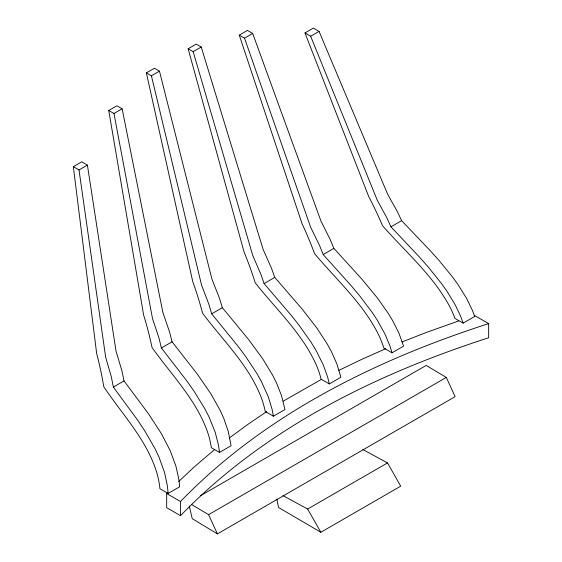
<?xml version="1.0" encoding="UTF-8"?>
<svg xmlns="http://www.w3.org/2000/svg" width="562" height="562" viewBox="0 0 562 562"><rect width="100%" height="100%" fill="white"/><g stroke="black" fill="none" stroke-linecap="round" stroke-linejoin="round"><path stroke-width="0.84" d="M474.827 315.633L488.659 323.621L488.659 337.776C375.184 374.299 264.217 429.045 180.507 515.691L166.675 507.704L166.675 493.541L167.806 492.382M180.507 515.691L180.507 501.529C264.217 414.889 375.184 360.144 488.659 323.621M178.737 481.444L194.965 466.305L214.642 449.53M229.275 438.009L247.983 424.296L266.627 411.665M283.297 401.12L321.253 379.462M146.373 72.884L154.424 68.241L159.468 71.149L211.937 279.11L219.426 298.113L222.355 307.674L248.615 339.574L262.742 358.844L272.689 375.283L276.455 382.827L281.548 395.704L284.955 409.536L273.413 416.203L265.222 411.468A61.37 36.797 62 0 0 261.492 398.135C249.107 365.426 223.149 340.734 202.587 313.231A245.868 147.399 62 0 0 192.738 281.527L146.373 72.884L151.41 75.8L201.554 285.103L208.846 304.218L211.677 313.835L237.726 345.869L245.327 355.999L257.038 373.744L261.506 381.738L268.222 396.632L272.071 409.241L273.413 416.203M188.144 48.775L196.194 44.124L201.238 47.032L263.156 249.535L271.425 268.095L274.769 277.41L301.927 308.805L316.638 327.723L327.154 343.839L331.208 351.215L336.828 363.79L340.867 377.257L329.325 383.923L321.134 379.188A61.328 34.556 58.8 0 0 316.813 366.199C302.967 334.046 276.602 309.859 255.246 282.827A245.699 138.463 58.8 0 0 244.041 251.909L188.144 48.775L193.18 51.683L252.774 255.534L260.845 274.2L264.091 283.571L291.025 315.092L298.928 325.047L311.222 342.462L315.97 350.295L323.262 364.857L327.66 377.144L329.325 383.923M151.41 75.8L159.468 71.149M193.18 51.683L201.238 47.032M108.747 110.496L116.91 105.782L122.144 108.803L162.889 312.514L169.569 331.987L172.07 341.794L197.395 374.208L210.905 393.814L220.269 410.583L223.739 418.297L228.305 431.532L231.059 445.743L219.517 452.403L211.326 447.675A61.813 39.185 65.4 0 0 208.186 433.948C197.318 400.727 171.796 375.472 152.049 347.499A247.484 156.903 65.4 0 0 143.612 314.98L108.747 110.496L113.981 113.517L152.506 318.513L158.997 338.099L161.385 347.962L186.472 380.46L193.764 390.759L204.884 408.841L209.064 417.004L215.197 432.241L218.513 445.252L219.517 452.403M239.272 35.139L247.435 30.425L252.668 33.446L321.021 221.217L330.098 239.314L333.877 248.376L361.893 279.173L377.214 297.741L388.321 313.505L392.676 320.712L398.887 333.048L403.572 346.143L392.03 352.803L383.839 348.075A61.672 32.329 55.8 0 0 378.907 335.402C363.537 303.88 336.779 280.192 314.601 253.652A246.964 129.457 55.8 0 0 301.984 223.543L239.272 35.139L244.505 38.16L310.638 227.21L319.518 245.418L323.192 254.544L351.032 285.51L359.237 295.275L372.121 312.339L377.165 320.003L385.054 334.214L390.035 346.227L392.03 352.803M113.981 113.517L122.144 108.803M244.505 38.16L252.668 33.446M73.341 166.689L81.743 161.835L87.412 165.109L115.997 350.969L121.933 370.878L124.033 380.91L148.48 413.772L161.406 433.681L170.223 450.752L175.948 466.221L178.892 479.505L179.671 486.797L168.129 493.457L159.938 488.729A62.579 41.511 68.8 0 0 157.339 474.602C147.855 440.952 122.769 415.156 103.78 386.747A250.287 166.022 68.8 0 0 96.65 353.477L73.341 166.689L79.01 169.963L105.614 356.961L111.36 376.99L113.348 387.077L137.557 420.032L144.546 430.478L155.112 448.855L159.025 457.166L164.61 472.712L167.434 486.123L168.129 493.457M304.976 32.954L313.385 28.1L319.047 31.374L387.618 194.15L397.446 211.818L401.626 220.641L430.471 250.919L439.034 260.459L452.6 277.101L457.988 284.562L466.586 298.373L472.291 310.119L474.679 316.469L463.137 323.136L454.946 318.408A62.347 30.306 53.2 0 0 449.417 305.995C432.642 275.113 405.525 251.86 382.582 225.776A249.444 121.251 53.2 0 0 368.665 196.426L304.976 32.954L310.645 36.228L377.235 200.142L386.874 217.923L390.948 226.809L419.603 257.241L428.089 266.831L441.514 283.557L446.832 291.053L455.283 304.948L460.826 316.729L463.137 323.136M79.01 169.963L87.412 165.109M310.645 36.228L319.047 31.374M211.677 313.835L222.355 307.674M264.091 283.571L274.769 277.41M161.385 347.962L172.07 341.794M323.192 254.544L333.877 248.376M113.348 387.077L124.033 380.91M390.948 226.809L401.626 220.641M200.62 495.656L426.186 365.426L446.305 377.411L455.115 396.653L217.396 533.9L192.239 518.649L189.261 506.039M191.445 504.451L208.586 514.659L446.305 377.411M282.96 495.614L307.639 509.032L387.506 462.919L400.713 486.158L320.846 532.263L278.555 507.486L276.813 499.028M338.97 370.33L361.837 359.322L385.532 348.798M402.104 341.907L427.654 331.966L458.81 320.909M362.827 449.502L387.506 462.919M166.675 493.541L180.507 501.529M307.639 509.032L320.846 532.263M208.586 514.659L217.396 533.9"/></g></svg>
